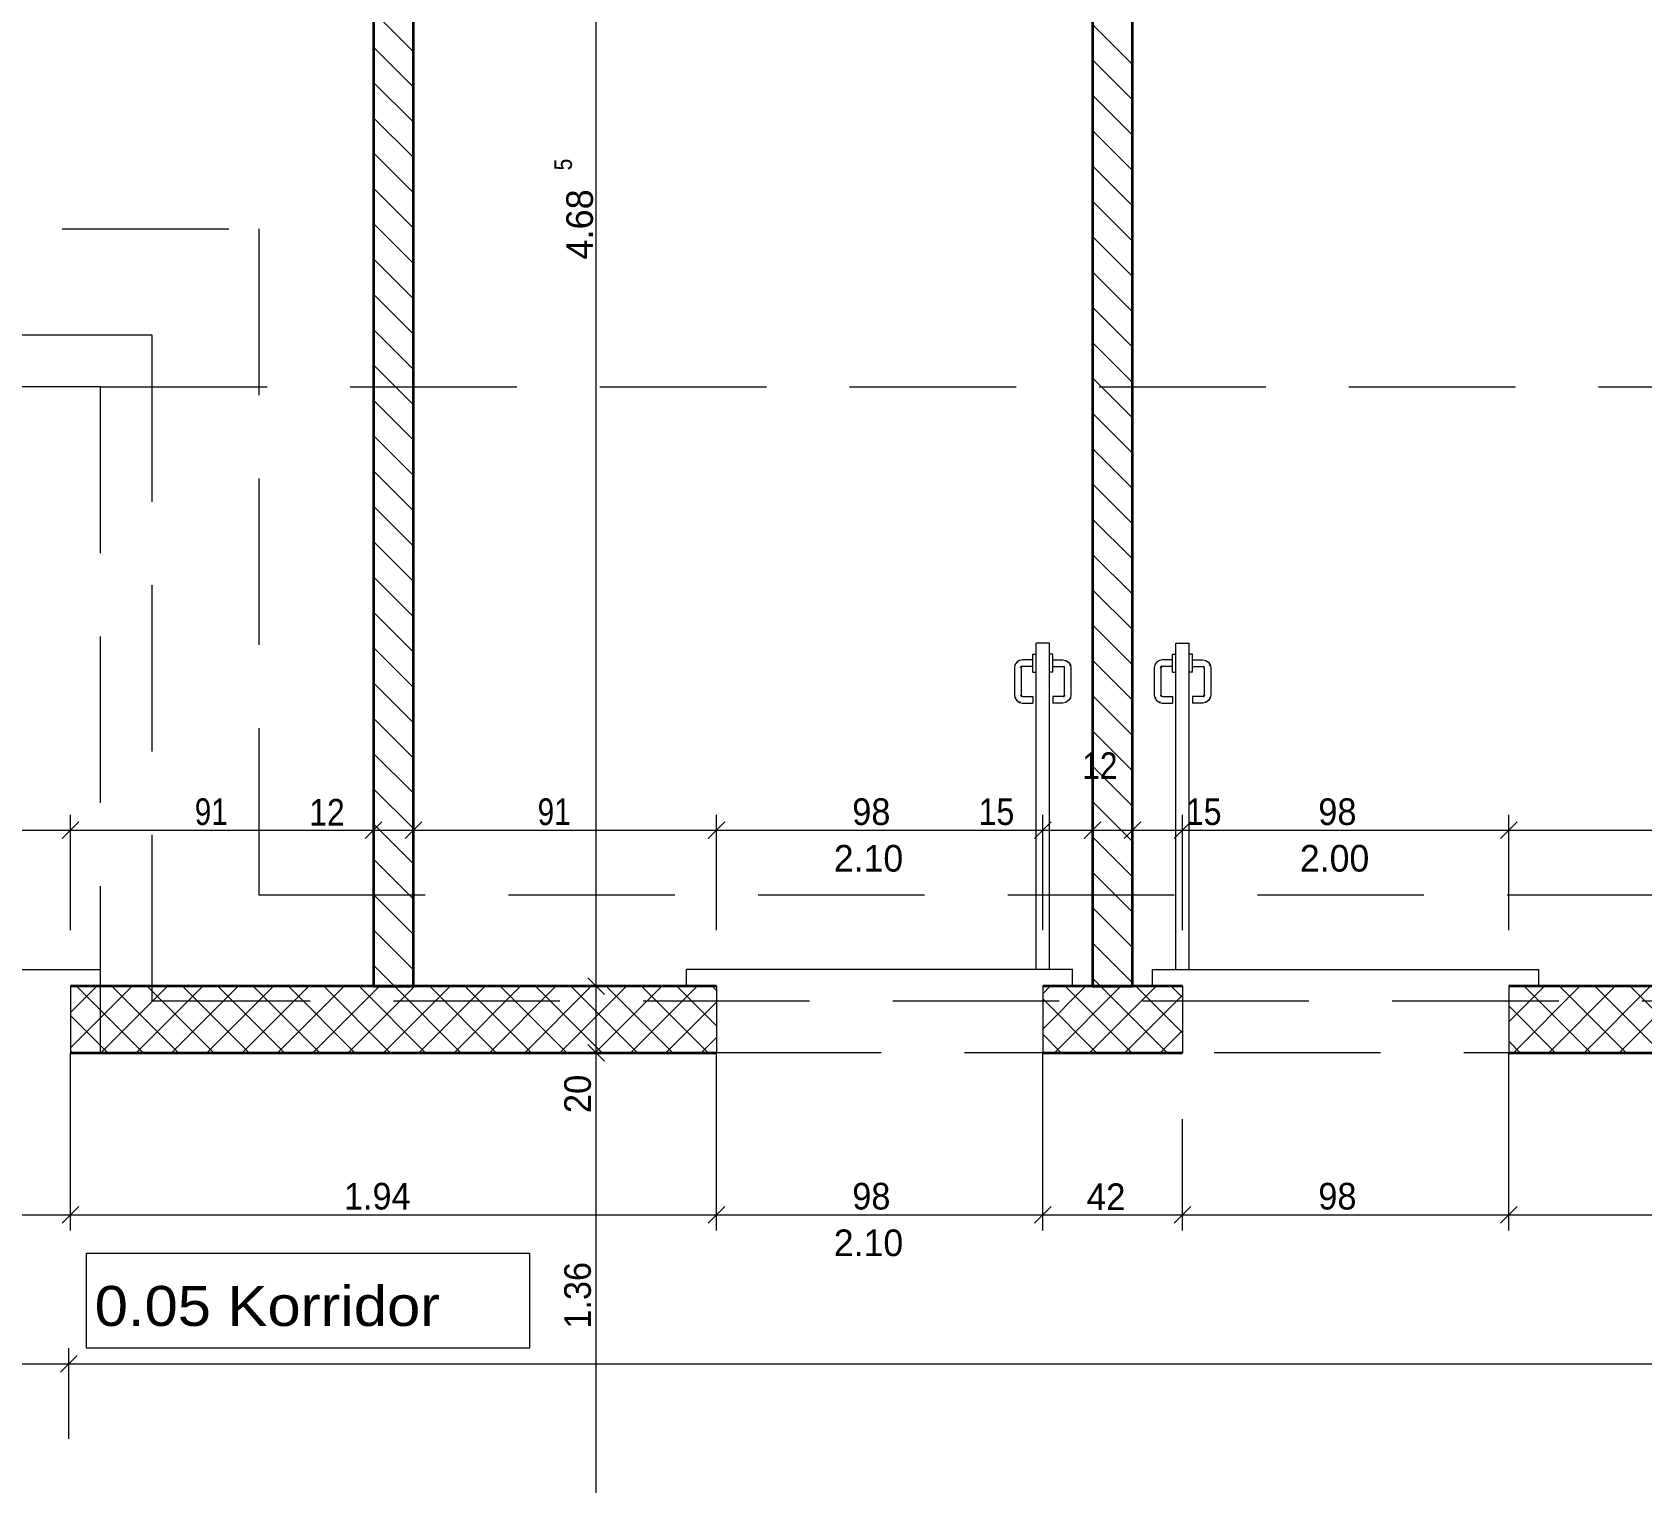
# Model space of a CAD drawing. Header units: millimetres. Extents: x -3497 to 2618, y -1809 to 2456.
# Drawn here: x -1271.2 to -787.7, y 1509.8 to 1945.5 of the extents above; entities that cross this region are included whole.
import ezdxf
from ezdxf.enums import TextEntityAlignment as Align

# ---------------------------------------------------------------- set-up
doc = ezdxf.new("R2010")
doc.units = ezdxf.units.MM
doc.header["$LTSCALE"] = 100
doc.linetypes.add('HIDDENX2', pattern=[0.75, 0.5, -0.25])
for name, color, linetype, true_color in [('10-0.05 Solid', 1, 'Continuous', 0xff0000), ('10-0.13 Solid', 7, 'Continuous', 0x000000), ('20-(100) Aussenwände', 7, 'Continuous', 0xc0c0c0), ('20-Beton', 9, 'Continuous', 0x808080), ('30-Text', 7, 'Continuous', 0xff8000), ('50-Türen&Fenster', 9, 'Continuous', 0x808080), ('Layer31', 9, 'Continuous', 0x808080)]:
    doc.layers.add(name, color=color, linetype=linetype, true_color=true_color)
doc.styles.add('Arial', font='arial.ttf')

# ---------------------------------------------------------------- blocks, each defined once
blk = doc.blocks.new('*X444')
at = {"layer": '10-0.05 Solid', "color": 18, "linetype": 'Continuous', "lineweight": 13, "true_color": 0x000000}
for p, q in [((-1168.63, 1951.61), (-1156.63, 1939.61)), ((-1168.63, 1941), (-1156.63, 1929)), ((-1168.63, 1930.39), (-1156.63, 1918.39)), ((-1168.63, 1919.79), (-1156.63, 1907.79)), ((-1168.63, 1909.18), (-1156.63, 1897.18)), ((-1168.63, 1898.57), (-1156.63, 1886.57)), ((-1168.63, 1887.97), (-1156.63, 1875.97)), ((-1168.63, 1877.36), (-1156.63, 1865.36)), ((-1168.63, 1866.75), (-1156.63, 1854.75)), ((-1168.63, 1856.15), (-1156.63, 1844.15)), ((-1168.63, 1845.54), (-1156.63, 1833.54)), ((-1168.63, 1834.93), (-1156.63, 1822.93)), ((-1168.63, 1824.33), (-1156.63, 1812.33)), ((-1168.63, 1813.72), (-1156.63, 1801.72)), ((-1168.63, 1803.11), (-1156.63, 1791.11)), ((-1168.63, 1792.51), (-1156.63, 1780.51)), ((-1168.63, 1781.9), (-1156.63, 1769.9)), ((-1168.63, 1771.29), (-1156.63, 1759.29)), ((-1168.63, 1760.69), (-1156.63, 1748.69)), ((-1168.63, 1750.08), (-1156.63, 1738.08)), ((-1168.63, 1739.48), (-1156.63, 1727.48)), ((-1168.63, 1728.87), (-1156.63, 1716.87)), ((-1168.63, 1718.26), (-1156.63, 1706.26)), ((-1168.63, 1707.66), (-1156.63, 1695.66)), ((-1168.63, 1697.05), (-1156.63, 1685.05)), ((-1168.63, 1686.44), (-1156.63, 1674.44)), ((-1168.63, 1675.84), (-1156.63, 1663.84)), ((-1168.63, 1665.23), (-1162.38, 1658.98))]:
    blk.add_line(p, q, dxfattribs=at)
blk = doc.blocks.new('*X445')
at = {"layer": '10-0.05 Solid', "color": 18, "linetype": 'Continuous', "lineweight": 13, "true_color": 0x000000}
for p, q in [((-952.63, 1947.74), (-940.63, 1935.74)), ((-952.63, 1937.13), (-940.63, 1925.13)), ((-952.63, 1926.53), (-940.63, 1914.53)), ((-952.63, 1915.92), (-940.63, 1903.92)), ((-952.63, 1905.31), (-940.63, 1893.31)), ((-952.63, 1894.71), (-940.63, 1882.71)), ((-952.63, 1884.1), (-940.63, 1872.1)), ((-952.63, 1873.49), (-940.63, 1861.49)), ((-952.63, 1862.89), (-940.63, 1850.89)), ((-952.63, 1852.28), (-940.63, 1840.28)), ((-952.63, 1841.67), (-940.63, 1829.67)), ((-952.63, 1831.07), (-940.63, 1819.07)), ((-952.63, 1820.46), (-940.63, 1808.46)), ((-952.63, 1809.85), (-940.63, 1797.85)), ((-952.63, 1799.25), (-940.63, 1787.25)), ((-952.63, 1788.64), (-940.63, 1776.64)), ((-952.63, 1778.03), (-940.63, 1766.03)), ((-952.63, 1767.43), (-940.63, 1755.43)), ((-952.63, 1756.82), (-940.63, 1744.82)), ((-952.63, 1746.21), (-940.63, 1734.21)), ((-952.63, 1735.61), (-940.63, 1723.61)), ((-952.63, 1725), (-940.63, 1713)), ((-952.63, 1714.39), (-940.63, 1702.39)), ((-952.63, 1703.79), (-940.63, 1691.79)), ((-952.63, 1693.18), (-940.63, 1681.18)), ((-952.63, 1682.57), (-940.63, 1670.57)), ((-952.63, 1671.97), (-940.63, 1659.97)), ((-952.63, 1661.36), (-950.24, 1658.98))]:
    blk.add_line(p, q, dxfattribs=at)
blk = doc.blocks.new('*X536')
at = {"layer": '10-0.05 Solid', "color": 18, "linetype": 'Continuous', "lineweight": 13, "true_color": 0x000000}
for p, q in [((-1259.63, 1640.47), (-1241.12, 1658.98)), ((-1259.63, 1651.07), (-1251.73, 1658.98)), ((-1237.84, 1638.98), (-1257.84, 1658.98)), ((-1250.51, 1638.98), (-1230.51, 1658.98)), ((-1227.23, 1638.98), (-1247.23, 1658.98)), ((-1239.91, 1638.98), (-1219.91, 1658.98)), ((-1216.62, 1638.98), (-1236.62, 1658.98)), ((-1229.3, 1638.98), (-1209.3, 1658.98)), ((-1206.02, 1638.98), (-1226.02, 1658.98)), ((-1218.69, 1638.98), (-1198.69, 1658.98)), ((-1195.41, 1638.98), (-1215.41, 1658.98)), ((-1208.09, 1638.98), (-1188.09, 1658.98)), ((-1184.8, 1638.98), (-1204.8, 1658.98)), ((-1197.48, 1638.98), (-1177.48, 1658.98)), ((-1174.2, 1638.98), (-1194.2, 1658.98)), ((-1186.87, 1638.98), (-1166.87, 1658.98)), ((-1163.59, 1638.98), (-1183.59, 1658.98)), ((-1176.27, 1638.98), (-1156.27, 1658.98)), ((-1152.98, 1638.98), (-1172.98, 1658.98)), ((-1165.66, 1638.98), (-1145.66, 1658.98)), ((-1142.38, 1638.98), (-1162.38, 1658.98)), ((-1155.05, 1638.98), (-1135.05, 1658.98)), ((-1131.77, 1638.98), (-1151.77, 1658.98)), ((-1144.45, 1638.98), (-1124.45, 1658.98)), ((-1121.16, 1638.98), (-1141.16, 1658.98)), ((-1133.84, 1638.98), (-1113.84, 1658.98)), ((-1110.56, 1638.98), (-1130.56, 1658.98)), ((-1123.23, 1638.98), (-1103.23, 1658.98)), ((-1099.95, 1638.98), (-1119.95, 1658.98)), ((-1112.63, 1638.98), (-1092.63, 1658.98)), ((-1089.34, 1638.98), (-1109.34, 1658.98)), ((-1102.02, 1638.98), (-1082.02, 1658.98)), ((-1078.74, 1638.98), (-1098.74, 1658.98)), ((-1091.41, 1638.98), (-1071.41, 1658.98)), ((-1068.13, 1638.98), (-1088.13, 1658.98)), ((-1065.63, 1647.08), (-1077.52, 1658.98)), ((-1065.63, 1657.69), (-1066.92, 1658.98)), ((-1080.81, 1638.98), (-1065.63, 1654.16)), ((-1248.44, 1638.98), (-1259.63, 1650.16)), ((-1259.05, 1638.98), (-1259.63, 1639.56)), ((-1070.2, 1638.98), (-1065.63, 1643.55))]:
    blk.add_line(p, q, dxfattribs=at)
blk = doc.blocks.new('*X537')
at = {"layer": '10-0.05 Solid', "color": 18, "linetype": 'Continuous', "lineweight": 13, "true_color": 0x000000}
for p, q in [((-967.63, 1646.09), (-954.74, 1658.98)), ((-967.63, 1656.7), (-965.35, 1658.98)), ((-964.13, 1638.98), (-944.13, 1658.98)), ((-940.85, 1638.98), (-960.85, 1658.98)), ((-953.53, 1638.98), (-933.53, 1658.98)), ((-930.24, 1638.98), (-950.24, 1658.98)), ((-925.63, 1644.97), (-939.64, 1658.98)), ((-925.63, 1655.57), (-929.03, 1658.98)), ((-951.46, 1638.98), (-967.63, 1655.15)), ((-942.92, 1638.98), (-925.63, 1656.27)), ((-962.06, 1638.98), (-967.63, 1644.54)), ((-932.31, 1638.98), (-925.63, 1645.66))]:
    blk.add_line(p, q, dxfattribs=at)
blk = doc.blocks.new('*X538')
at = {"layer": '10-0.05 Solid', "color": 18, "linetype": 'Continuous', "lineweight": 13, "true_color": 0x000000}
for p, q in [((-827.63, 1648.2), (-816.85, 1658.98)), ((-827.63, 1658.81), (-827.46, 1658.98)), ((-826.25, 1638.98), (-806.25, 1658.98)), ((-802.96, 1638.98), (-822.96, 1658.98)), ((-815.64, 1638.98), (-795.64, 1658.98)), ((-792.36, 1638.98), (-812.36, 1658.98)), ((-805.03, 1638.98), (-785.03, 1658.98)), ((-781.75, 1638.98), (-801.75, 1658.98)), ((-794.43, 1638.98), (-774.43, 1658.98)), ((-771.14, 1638.98), (-791.14, 1658.98)), ((-783.82, 1638.98), (-763.82, 1658.98)), ((-760.54, 1638.98), (-780.54, 1658.98)), ((-773.21, 1638.98), (-753.21, 1658.98)), ((-749.93, 1638.98), (-769.93, 1658.98)), ((-762.61, 1638.98), (-742.61, 1658.98)), ((-739.32, 1638.98), (-759.32, 1658.98)), ((-752, 1638.98), (-732, 1658.98)), ((-728.72, 1638.98), (-748.72, 1658.98)), ((-741.39, 1638.98), (-721.39, 1658.98)), ((-718.11, 1638.98), (-738.11, 1658.98)), ((-730.79, 1638.98), (-710.79, 1658.98)), ((-707.51, 1638.98), (-727.51, 1658.98)), ((-703.63, 1645.71), (-716.9, 1658.98)), ((-703.63, 1656.31), (-706.29, 1658.98)), ((-720.18, 1638.98), (-703.63, 1655.53)), ((-813.57, 1638.98), (-827.63, 1653.03)), ((-709.58, 1638.98), (-703.63, 1644.92)), ((-824.18, 1638.98), (-827.63, 1642.43))]:
    blk.add_line(p, q, dxfattribs=at)
blk = doc.blocks.new('AnonymMegaMac_nNn0725')
at = {"layer": '20-Beton', "color": 8, "linetype": 'Continuous', "lineweight": 13, "true_color": 0x808080}
for p, q in [((-1355.13, 1708.27), (-1360.13, 1703.27)), ((-1357.63, 1675.77), (-1357.63, 1710.46)), ((-1257.13, 1708.27), (-1262.13, 1703.27)), ((-1259.63, 1675.77), (-1259.63, 1710.46)), ((-1357.63, 1705.77), (-1259.63, 1705.77))]:
    blk.add_line(p, q, dxfattribs=at)
at = {"layer": '20-Beton', "color": 8, "linetype": 'Continuous', "lineweight": 18, "true_color": 0x808080, "style": 'Arial'}
for s, width, p, p2 in [('15', 0.865979, (-1356.65, 1707.36), (-1345.9, 1707.36)), ('98', 0.923325, (-1316.83, 1707.36), (-1305.37, 1707.36)), ('2.10', 0.960236, (-1322.38, 1693.36), (-1301.52, 1693.36))]:
    blk.add_text(s, height=8, dxfattribs=dict(at, width=width)).set_placement(p, p2, align=Align.FIT)
blk = doc.blocks.new('AnonymMegaMac_nNn0726')
at = {"layer": '20-Beton', "color": 8, "linetype": 'Continuous', "lineweight": 13, "true_color": 0x808080}
for p, q in [((-1257.13, 1708.27), (-1262.13, 1703.27)), ((-1259.63, 1675.77), (-1259.63, 1710.46)), ((-1166.13, 1708.27), (-1171.13, 1703.27)), ((-1168.63, 1675.77), (-1168.63, 1710.46)), ((-1259.63, 1705.77), (-1168.63, 1705.77))]:
    blk.add_line(p, q, dxfattribs=at)
at = {"layer": '20-Beton', "color": 8, "linetype": 'Continuous', "lineweight": 18, "true_color": 0x808080, "style": 'Arial'}
for s, width, p, p2 in [('91', 0.79768, (-1222.33, 1707.36), (-1212.43, 1707.36)), ('12', 0.854381, (-1187.9, 1707.19), (-1177.29, 1707.19))]:
    blk.add_text(s, height=8, dxfattribs=dict(at, width=width)).set_placement(p, p2, align=Align.FIT)
blk = doc.blocks.new('AnonymMegaMac_nNn0727')
at = {"layer": '20-Beton', "color": 8, "linetype": 'Continuous', "lineweight": 13, "true_color": 0x808080}
for p, q in [((-1166.13, 1708.27), (-1171.13, 1703.27)), ((-1168.63, 1675.77), (-1168.63, 1710.46)), ((-1154.13, 1708.27), (-1159.13, 1703.27)), ((-1156.63, 1675.77), (-1156.63, 1710.46)), ((-1168.63, 1705.77), (-1156.63, 1705.77))]:
    blk.add_line(p, q, dxfattribs=at)
blk = doc.blocks.new('AnonymMegaMac_nNn0728')
at = {"layer": '20-Beton', "color": 8, "linetype": 'Continuous', "lineweight": 13, "true_color": 0x808080}
for p, q in [((-1154.13, 1708.27), (-1159.13, 1703.27)), ((-1156.63, 1675.77), (-1156.63, 1710.46)), ((-1063.13, 1708.27), (-1068.13, 1703.27)), ((-1065.63, 1675.77), (-1065.63, 1710.46)), ((-1156.63, 1705.77), (-1065.63, 1705.77))]:
    blk.add_line(p, q, dxfattribs=at)
at = {"layer": '20-Beton', "color": 8, "linetype": 'Continuous', "lineweight": 18, "true_color": 0x808080, "style": 'Arial', "width": 0.79768}
blk.add_text('91', height=8, dxfattribs=at).set_placement((-1119.33, 1707.36), (-1109.43, 1707.36), align=Align.FIT)
blk = doc.blocks.new('AnonymMegaMac_nNn0729')
at = {"layer": '20-Beton', "color": 8, "linetype": 'Continuous', "lineweight": 13, "true_color": 0x808080}
for p, q in [((-1063.13, 1708.27), (-1068.13, 1703.27)), ((-1065.63, 1675.77), (-1065.63, 1710.46)), ((-965.13, 1708.27), (-970.13, 1703.27)), ((-967.63, 1675.77), (-967.63, 1710.46)), ((-1065.63, 1705.77), (-967.63, 1705.77))]:
    blk.add_line(p, q, dxfattribs=at)
at = {"layer": '20-Beton', "color": 8, "linetype": 'Continuous', "lineweight": 18, "true_color": 0x808080, "style": 'Arial'}
for s, width, p, p2 in [('98', 0.923325, (-1024.83, 1707.36), (-1013.37, 1707.36)), ('15', 0.865979, (-986.9, 1707.36), (-976.15, 1707.36)), ('2.10', 0.960236, (-1030.38, 1693.36), (-1009.52, 1693.36))]:
    blk.add_text(s, height=8, dxfattribs=dict(at, width=width)).set_placement(p, p2, align=Align.FIT)
blk = doc.blocks.new('AnonymMegaMac_nNn0730')
at = {"layer": '20-Beton', "color": 8, "linetype": 'Continuous', "lineweight": 13, "true_color": 0x808080}
for p, q in [((-965.13, 1708.27), (-970.13, 1703.27)), ((-967.63, 1675.77), (-967.63, 1710.46)), ((-950.13, 1708.27), (-955.13, 1703.27)), ((-952.63, 1675.77), (-952.63, 1710.46)), ((-967.63, 1705.77), (-952.63, 1705.77))]:
    blk.add_line(p, q, dxfattribs=at)
at = {"layer": '20-Beton', "color": 8, "linetype": 'Continuous', "lineweight": 18, "true_color": 0x808080, "style": 'Arial', "width": 0.854381}
blk.add_text('12', height=8, dxfattribs=at).set_placement((-955.77, 1721.19), (-945.17, 1721.19), align=Align.FIT)
blk = doc.blocks.new('AnonymMegaMac_nNn0731')
at = {"layer": '20-Beton', "color": 8, "linetype": 'Continuous', "lineweight": 13, "true_color": 0x808080}
for p, q in [((-950.13, 1708.27), (-955.13, 1703.27)), ((-952.63, 1675.77), (-952.63, 1710.46)), ((-938.13, 1708.27), (-943.13, 1703.27)), ((-940.63, 1675.77), (-940.63, 1710.46)), ((-952.63, 1705.77), (-940.63, 1705.77))]:
    blk.add_line(p, q, dxfattribs=at)
blk = doc.blocks.new('AnonymMegaMac_nNn0732')
at = {"layer": '20-Beton', "color": 8, "linetype": 'Continuous', "lineweight": 13, "true_color": 0x808080}
for p, q in [((-938.13, 1708.27), (-943.13, 1703.27)), ((-940.63, 1675.77), (-940.63, 1710.46)), ((-923.13, 1708.27), (-928.13, 1703.27)), ((-925.63, 1675.77), (-925.63, 1710.46)), ((-940.63, 1705.77), (-925.63, 1705.77))]:
    blk.add_line(p, q, dxfattribs=at)
blk = doc.blocks.new('AnonymMegaMac_nNn0733')
at = {"layer": '20-Beton', "color": 8, "linetype": 'Continuous', "lineweight": 13, "true_color": 0x808080}
for p, q in [((-923.13, 1708.27), (-928.13, 1703.27)), ((-925.63, 1675.77), (-925.63, 1710.46)), ((-825.13, 1708.27), (-830.13, 1703.27)), ((-827.63, 1675.77), (-827.63, 1710.46)), ((-925.63, 1705.77), (-827.63, 1705.77))]:
    blk.add_line(p, q, dxfattribs=at)
at = {"layer": '20-Beton', "color": 8, "linetype": 'Continuous', "lineweight": 18, "true_color": 0x808080, "style": 'Arial'}
for s, width, p, p2 in [('15', 0.865979, (-924.65, 1707.36), (-913.9, 1707.36)), ('98', 0.923325, (-884.83, 1707.36), (-873.37, 1707.36)), ('2.00', 0.960236, (-890.38, 1693.36), (-869.52, 1693.36))]:
    blk.add_text(s, height=8, dxfattribs=dict(at, width=width)).set_placement(p, p2, align=Align.FIT)
blk = doc.blocks.new('AnonymMegaMac_nNn0734')
at = {"layer": '20-Beton', "color": 8, "linetype": 'Continuous', "lineweight": 13, "true_color": 0x808080}
for p, q in [((-825.13, 1708.27), (-830.13, 1703.27)), ((-827.63, 1675.77), (-827.63, 1710.46)), ((-701.13, 1708.27), (-706.13, 1703.27)), ((-703.63, 1675.77), (-703.63, 1710.46)), ((-827.63, 1705.77), (-703.63, 1705.77))]:
    blk.add_line(p, q, dxfattribs=at)
at = {"layer": '20-Beton', "color": 8, "linetype": 'Continuous', "lineweight": 18, "true_color": 0x808080, "style": 'Arial'}
for s, width, p, p2 in [('1.24', 0.919367, (-780.49, 1707.19), (-760.52, 1707.19)), ('12', 0.854381, (-722.9, 1707.19), (-712.29, 1707.19))]:
    blk.add_text(s, height=8, dxfattribs=dict(at, width=width)).set_placement(p, p2, align=Align.FIT)
blk = doc.blocks.new('AnonymMegaMac_nNn0965')
at = {"layer": '20-Beton', "color": 8, "linetype": 'Continuous', "lineweight": 13, "true_color": 0x808080}
for p, q in [((-1104.26, 1641.48), (-1099.26, 1636.48)), ((-1097.07, 1638.98), (-1106.45, 1638.98)), ((-1101.76, 1502.98), (-1101.76, 1638.98)), ((-1104.26, 1505.48), (-1099.26, 1500.48)), ((-1097.07, 1502.98), (-1230.15, 1502.98))]:
    blk.add_line(p, q, dxfattribs=at)
at = {"layer": '20-Beton', "color": 8, "linetype": 'Continuous', "lineweight": 18, "true_color": 0x808080, "style": 'Arial'}
for s, width, p, p2 in [('20', 0.930412, (-1103.35, 1620.81), (-1103.35, 1632.36)), ('1.36', 0.920839, (-1103.35, 1556.11), (-1103.35, 1576.12))]:
    blk.add_text(s, height=8, rotation=90, dxfattribs=dict(at, width=width)).set_placement(p, p2, align=Align.FIT)
blk = doc.blocks.new('AnonymMegaMac_nNn0966')
at = {"layer": '20-Beton', "color": 8, "linetype": 'Continuous', "lineweight": 13, "true_color": 0x808080}
for p, q in [((-1097.07, 1658.98), (-1106.45, 1658.98)), ((-1104.26, 1661.48), (-1099.26, 1656.48)), ((-1101.76, 1638.98), (-1101.76, 1658.98)), ((-1104.26, 1641.48), (-1099.26, 1636.48)), ((-1097.07, 1638.98), (-1106.45, 1638.98))]:
    blk.add_line(p, q, dxfattribs=at)
blk = doc.blocks.new('AnonymMegaMac_nNn0967')
at = {"layer": '20-Beton', "color": 8, "linetype": 'Continuous', "lineweight": 13, "true_color": 0x808080}
for p, q in [((-1101.76, 1658.98), (-1101.76, 2127.48)), ((-1097.07, 1658.98), (-1106.45, 1658.98)), ((-1104.26, 1661.48), (-1099.26, 1656.48))]:
    blk.add_line(p, q, dxfattribs=at)
at = {"layer": '20-Beton', "color": 8, "linetype": 'Continuous', "lineweight": 18, "true_color": 0x808080, "style": 'Arial'}
for s, height, width, p, p2 in [('5', 5.28, 0.853093, (-1109.03, 1903.96), (-1109.03, 1907.46)), ('4.68', 8, 0.970913, (-1102.73, 1877.18), (-1102.73, 1898.28))]:
    blk.add_text(s, height=height, rotation=90, dxfattribs=dict(at, width=width)).set_placement(p, p2, align=Align.FIT)
blk = doc.blocks.new('AnonymMegaMac_nNn01092')
at = {"layer": '20-Beton', "color": 8, "linetype": 'Continuous', "lineweight": 13, "true_color": 0x808080}
for p, q in [((-1357.63, 1585.6), (-1357.63, 1638.98)), ((-1259.63, 1585.6), (-1259.63, 1638.98)), ((-1355.13, 1592.79), (-1360.13, 1587.79)), ((-1257.13, 1592.79), (-1262.13, 1587.79)), ((-1357.63, 1590.29), (-1259.63, 1590.29))]:
    blk.add_line(p, q, dxfattribs=at)
at = {"layer": '20-Beton', "color": 8, "linetype": 'Continuous', "lineweight": 18, "true_color": 0x808080, "style": 'Arial'}
for s, width, p, p2 in [('98', 0.923325, (-1316.83, 1591.88), (-1305.37, 1591.88)), ('2.10', 0.960236, (-1322.38, 1577.88), (-1301.52, 1577.88))]:
    blk.add_text(s, height=8, dxfattribs=dict(at, width=width)).set_placement(p, p2, align=Align.FIT)
blk = doc.blocks.new('AnonymMegaMac_nNn01093')
at = {"layer": '20-Beton', "color": 8, "linetype": 'Continuous', "lineweight": 13, "true_color": 0x808080}
for p, q in [((-1259.63, 1585.6), (-1259.63, 1638.98)), ((-1065.63, 1585.6), (-1065.63, 1638.98)), ((-1257.13, 1592.79), (-1262.13, 1587.79)), ((-1063.13, 1592.79), (-1068.13, 1587.79)), ((-1259.63, 1590.29), (-1065.63, 1590.29))]:
    blk.add_line(p, q, dxfattribs=at)
at = {"layer": '20-Beton', "color": 8, "linetype": 'Continuous', "lineweight": 18, "true_color": 0x808080, "style": 'Arial', "width": 0.919367}
blk.add_text('1.94', height=8, dxfattribs=at).set_placement((-1177.49, 1591.88), (-1157.52, 1591.88), align=Align.FIT)
blk = doc.blocks.new('AnonymMegaMac_nNn01094')
at = {"layer": '20-Beton', "color": 8, "linetype": 'Continuous', "lineweight": 13, "true_color": 0x808080}
for p, q in [((-1065.63, 1585.6), (-1065.63, 1638.98)), ((-967.63, 1585.6), (-967.63, 1638.98)), ((-1063.13, 1592.79), (-1068.13, 1587.79)), ((-965.13, 1592.79), (-970.13, 1587.79)), ((-1065.63, 1590.29), (-967.63, 1590.29))]:
    blk.add_line(p, q, dxfattribs=at)
at = {"layer": '20-Beton', "color": 8, "linetype": 'Continuous', "lineweight": 18, "true_color": 0x808080, "style": 'Arial'}
for s, width, p, p2 in [('98', 0.923325, (-1024.83, 1591.88), (-1013.37, 1591.88)), ('2.10', 0.960236, (-1030.38, 1577.88), (-1009.52, 1577.88))]:
    blk.add_text(s, height=8, dxfattribs=dict(at, width=width)).set_placement(p, p2, align=Align.FIT)
blk = doc.blocks.new('AnonymMegaMac_nNn01095')
at = {"layer": '20-Beton', "color": 8, "linetype": 'Continuous', "lineweight": 13, "true_color": 0x808080}
for p, q in [((-967.63, 1585.6), (-967.63, 1638.98)), ((-925.63, 1585.6), (-925.63, 1618.98)), ((-965.13, 1592.79), (-970.13, 1587.79)), ((-923.13, 1592.79), (-928.13, 1587.79)), ((-967.63, 1590.29), (-925.63, 1590.29))]:
    blk.add_line(p, q, dxfattribs=at)
at = {"layer": '20-Beton', "color": 8, "linetype": 'Continuous', "lineweight": 18, "true_color": 0x808080, "style": 'Arial', "width": 0.940722}
blk.add_text('42', height=8, dxfattribs=at).set_placement((-954.43, 1591.71), (-942.75, 1591.71), align=Align.FIT)
blk = doc.blocks.new('AnonymMegaMac_nNn01096')
at = {"layer": '20-Beton', "color": 8, "linetype": 'Continuous', "lineweight": 13, "true_color": 0x808080}
for p, q in [((-827.63, 1585.6), (-827.63, 1638.98)), ((-925.63, 1585.6), (-925.63, 1618.98)), ((-923.13, 1592.79), (-928.13, 1587.79)), ((-825.13, 1592.79), (-830.13, 1587.79)), ((-925.63, 1590.29), (-827.63, 1590.29))]:
    blk.add_line(p, q, dxfattribs=at)
at = {"layer": '20-Beton', "color": 8, "linetype": 'Continuous', "lineweight": 18, "true_color": 0x808080, "style": 'Arial', "width": 0.923325}
blk.add_text('98', height=8, dxfattribs=at).set_placement((-884.83, 1591.88), (-873.37, 1591.88), align=Align.FIT)
blk = doc.blocks.new('AnonymMegaMac_nNn01097')
at = {"layer": '20-Beton', "color": 8, "linetype": 'Continuous', "lineweight": 13, "true_color": 0x808080}
for p, q in [((-827.63, 1585.6), (-827.63, 1638.98)), ((-490.13, 1585.6), (-490.13, 1618.98)), ((-825.13, 1592.79), (-830.13, 1587.79)), ((-487.63, 1592.79), (-492.63, 1587.79)), ((-827.63, 1590.29), (-490.13, 1590.29))]:
    blk.add_line(p, q, dxfattribs=at)
at = {"layer": '20-Beton', "color": 8, "linetype": 'Continuous', "lineweight": 18, "true_color": 0x808080, "style": 'Arial'}
for s, height, width, p, p2 in [('5', 5.28, 0.853093, (-648.55, 1597.55), (-645.06, 1597.55)), ('3.37', 8, 0.954713, (-675.33, 1591.25), (-654.59, 1591.25))]:
    blk.add_text(s, height=height, dxfattribs=dict(at, width=width)).set_placement(p, p2, align=Align.FIT)
blk = doc.blocks.new('AnonymMegaMac_nNn01115')
at = {"layer": '20-Beton', "color": 8, "linetype": 'Continuous', "lineweight": 13, "true_color": 0x808080}
for p, q in [((-1864.64, 1548.04), (-1869.64, 1543.04)), ((-1867.14, 1540.86), (-1867.14, 1550.23)), ((-1257.65, 1548.04), (-1262.65, 1543.04)), ((-1260.15, 1522.98), (-1260.15, 1550.23)), ((-1867.14, 1545.54), (-1260.15, 1545.54))]:
    blk.add_line(p, q, dxfattribs=at)
at = {"layer": '20-Beton', "color": 8, "linetype": 'Continuous', "lineweight": 18, "true_color": 0x808080, "style": 'Arial', "width": 0.95729}
blk.add_text('6.07', height=8, dxfattribs=at).set_placement((-1577.51, 1547.13), (-1556.71, 1547.13), align=Align.FIT)
blk = doc.blocks.new('AnonymMegaMac_nNn01116')
at = {"layer": '20-Beton', "color": 8, "linetype": 'Continuous', "lineweight": 13, "true_color": 0x808080}
for p, q in [((-1257.65, 1548.04), (-1262.65, 1543.04)), ((-1260.15, 1522.98), (-1260.15, 1550.23)), ((-1260.15, 1545.54), (-112.67, 1545.54))]:
    blk.add_line(p, q, dxfattribs=at)

msp = doc.modelspace()

# ---------------------------------------------------------------- linework, layer by layer
at = {"layer": '10-0.13 Solid', "color": 18, "linetype": 'HIDDENX2', "lineweight": 13, "true_color": 0x000000}
for p, q in [((-1787.13, 1886.43), (-1203.13, 1886.43)), ((-1203.13, 1886.43), (-1203.13, 1686.42)), ((-1235.13, 1854.44), (-1755.13, 1854.44)), ((-1235.13, 1654.42), (-1235.13, 1854.44)), ((-1203.13, 1686.42), (-169.63, 1686.29)), ((-137.64, 1654.42), (-1235.13, 1654.42))]:
    msp.add_line(p, q, dxfattribs=at)
at = {"layer": '20-(100) Aussenwände', "color": 8, "linetype": 'Continuous', "lineweight": 13, "true_color": 0x808080}
for p, q in [((-969.63, 1663.98), (-969.63, 1761.98)), ((-965.63, 1761.98), (-969.63, 1761.98)), ((-965.63, 1663.98), (-965.63, 1761.98)), ((-927.63, 1663.98), (-927.63, 1761.98)), ((-927.63, 1761.98), (-923.63, 1761.98)), ((-923.63, 1663.98), (-923.63, 1761.98)), ((-975.96, 1755.44), (-976.13, 1754.58)), ((-975.41, 1756.26), (-975.96, 1755.44)), ((-975.68, 1755.33), (-975.96, 1755.44)), ((-974.59, 1756.8), (-975.41, 1756.26)), ((-975.2, 1756.05), (-975.41, 1756.26)), ((-973.73, 1756.98), (-974.59, 1756.8)), ((-974.48, 1756.53), (-974.59, 1756.8)), ((-973.81, 1754.92), (-973.93, 1755.2)), ((-970.63, 1756.98), (-973.73, 1756.98)), ((-970.63, 1758.32), (-970.63, 1758.68)), ((-970.63, 1758.68), (-970.62, 1758.68)), ((-970.63, 1757.33), (-970.63, 1758.32)), ((-970.63, 1755.98), (-970.63, 1757.33)), ((-970.63, 1754.63), (-970.63, 1755.98)), ((-970.62, 1758.68), (-969.64, 1758.68)), ((-969.64, 1758.68), (-969.63, 1758.68)), ((-965.62, 1758.68), (-965.63, 1758.68)), ((-964.64, 1758.68), (-965.62, 1758.68)), ((-964.63, 1758.68), (-964.64, 1758.68)), ((-964.63, 1758.32), (-964.63, 1758.68)), ((-964.63, 1757.33), (-964.63, 1758.32)), ((-964.63, 1755.98), (-964.63, 1757.33)), ((-964.63, 1756.98), (-961.53, 1756.98)), ((-964.63, 1754.63), (-964.63, 1755.98)), ((-961.53, 1756.98), (-960.66, 1756.8)), ((-961.44, 1754.92), (-961.33, 1755.2)), ((-960.78, 1756.53), (-960.66, 1756.8)), ((-960.66, 1756.8), (-959.85, 1756.26)), ((-960.06, 1756.05), (-959.85, 1756.26)), ((-959.85, 1756.26), (-959.3, 1755.44)), ((-959.58, 1755.33), (-959.3, 1755.44)), ((-959.3, 1755.44), (-959.13, 1754.58)), ((-933.96, 1755.44), (-934.13, 1754.58)), ((-933.41, 1756.26), (-933.96, 1755.44)), ((-933.68, 1755.33), (-933.96, 1755.44)), ((-932.59, 1756.8), (-933.41, 1756.26)), ((-933.2, 1756.05), (-933.41, 1756.26)), ((-931.73, 1756.98), (-932.59, 1756.8)), ((-932.48, 1756.53), (-932.59, 1756.8)), ((-931.81, 1754.92), (-931.93, 1755.2)), ((-928.63, 1756.98), (-931.73, 1756.98)), ((-928.63, 1758.32), (-928.63, 1758.68)), ((-928.63, 1758.68), (-928.62, 1758.68)), ((-928.63, 1757.33), (-928.63, 1758.32)), ((-928.63, 1755.98), (-928.63, 1757.33)), ((-928.63, 1754.63), (-928.63, 1755.98)), ((-928.62, 1758.68), (-927.64, 1758.68)), ((-927.64, 1758.68), (-927.63, 1758.68)), ((-923.62, 1758.68), (-923.63, 1758.68)), ((-922.64, 1758.68), (-923.62, 1758.68)), ((-922.63, 1758.68), (-922.64, 1758.68)), ((-922.63, 1758.32), (-922.63, 1758.68)), ((-922.63, 1757.33), (-922.63, 1758.32)), ((-922.63, 1755.98), (-922.63, 1757.33)), ((-922.63, 1756.98), (-919.53, 1756.98)), ((-922.63, 1754.63), (-922.63, 1755.98)), ((-919.53, 1756.98), (-918.66, 1756.8)), ((-919.44, 1754.92), (-919.33, 1755.2)), ((-918.78, 1756.53), (-918.66, 1756.8)), ((-918.66, 1756.8), (-917.85, 1756.26)), ((-918.06, 1756.05), (-917.85, 1756.26)), ((-917.85, 1756.26), (-917.3, 1755.44)), ((-917.58, 1755.33), (-917.3, 1755.44)), ((-917.3, 1755.44), (-917.13, 1754.58)), ((-976.13, 1754.58), (-976.13, 1746.38)), ((-974.07, 1754.66), (-974.35, 1754.77)), ((-973.97, 1754.82), (-974.18, 1755.03)), ((-974.07, 1754.66), (-974.13, 1754.38)), ((-974.13, 1754.38), (-974.13, 1746.58)), ((-973.97, 1754.82), (-974.07, 1754.66)), ((-973.81, 1754.92), (-973.97, 1754.82)), ((-973.53, 1754.98), (-973.81, 1754.92)), ((-970.63, 1754.98), (-973.53, 1754.98)), ((-970.63, 1753.64), (-970.63, 1754.63)), ((-970.63, 1753.28), (-970.63, 1753.64)), ((-970.63, 1753.28), (-970.62, 1753.28)), ((-970.62, 1753.28), (-969.64, 1753.28)), ((-969.64, 1753.28), (-969.63, 1753.28)), ((-965.62, 1753.28), (-965.63, 1753.28)), ((-964.64, 1753.28), (-965.62, 1753.28)), ((-964.63, 1753.28), (-964.64, 1753.28)), ((-964.63, 1754.98), (-961.73, 1754.98)), ((-964.63, 1753.64), (-964.63, 1754.63)), ((-964.63, 1753.28), (-964.63, 1753.64)), ((-961.73, 1754.98), (-961.44, 1754.92)), ((-961.44, 1754.92), (-961.29, 1754.82)), ((-961.29, 1754.82), (-961.08, 1755.03)), ((-961.29, 1754.82), (-961.18, 1754.66)), ((-961.18, 1754.66), (-960.91, 1754.77)), ((-961.18, 1754.66), (-961.13, 1754.38)), ((-961.13, 1754.38), (-961.13, 1746.58)), ((-959.13, 1754.58), (-959.13, 1746.38)), ((-934.13, 1754.58), (-934.13, 1746.38)), ((-932.07, 1754.66), (-932.35, 1754.77)), ((-931.97, 1754.82), (-932.18, 1755.03)), ((-932.07, 1754.66), (-932.13, 1754.38)), ((-932.13, 1754.38), (-932.13, 1746.58)), ((-931.97, 1754.82), (-932.07, 1754.66)), ((-931.81, 1754.92), (-931.97, 1754.82)), ((-931.53, 1754.98), (-931.81, 1754.92)), ((-928.63, 1754.98), (-931.53, 1754.98)), ((-928.63, 1753.64), (-928.63, 1754.63)), ((-928.63, 1753.28), (-928.63, 1753.64)), ((-928.63, 1753.28), (-928.62, 1753.28)), ((-928.62, 1753.28), (-927.64, 1753.28)), ((-927.64, 1753.28), (-927.63, 1753.28)), ((-923.62, 1753.28), (-923.63, 1753.28)), ((-922.64, 1753.28), (-923.62, 1753.28)), ((-922.63, 1753.28), (-922.64, 1753.28)), ((-922.63, 1754.98), (-919.73, 1754.98)), ((-922.63, 1753.64), (-922.63, 1754.63)), ((-922.63, 1753.28), (-922.63, 1753.64)), ((-919.73, 1754.98), (-919.44, 1754.92)), ((-919.44, 1754.92), (-919.29, 1754.82)), ((-919.29, 1754.82), (-919.08, 1755.03)), ((-919.29, 1754.82), (-919.18, 1754.66)), ((-919.18, 1754.66), (-918.91, 1754.77)), ((-919.18, 1754.66), (-919.13, 1754.38)), ((-919.13, 1754.38), (-919.13, 1746.58)), ((-917.13, 1754.58), (-917.13, 1746.38)), ((-976.13, 1746.38), (-975.96, 1745.51)), ((-975.68, 1745.63), (-975.96, 1745.51)), ((-975.96, 1745.51), (-975.41, 1744.7)), ((-974.07, 1746.29), (-974.35, 1746.18)), ((-973.97, 1746.14), (-974.18, 1745.93)), ((-974.13, 1746.58), (-974.07, 1746.29)), ((-974.07, 1746.29), (-973.97, 1746.14)), ((-973.97, 1746.14), (-973.81, 1746.03)), ((-973.81, 1746.03), (-973.93, 1745.76)), ((-973.81, 1746.03), (-973.53, 1745.98)), ((-973.53, 1745.98), (-970.63, 1745.98)), ((-970.63, 1745.98), (-970.63, 1745.68)), ((-970.63, 1745.68), (-970.63, 1744.98)), ((-964.63, 1745.98), (-964.63, 1745.68)), ((-961.73, 1745.98), (-964.63, 1745.98)), ((-964.63, 1745.68), (-964.63, 1744.98)), ((-961.44, 1746.03), (-961.73, 1745.98)), ((-961.29, 1746.14), (-961.44, 1746.03)), ((-961.44, 1746.03), (-961.33, 1745.76)), ((-961.18, 1746.29), (-961.29, 1746.14)), ((-961.29, 1746.14), (-961.08, 1745.93)), ((-961.13, 1746.58), (-961.18, 1746.29)), ((-961.18, 1746.29), (-960.91, 1746.18)), ((-959.3, 1745.51), (-959.85, 1744.7)), ((-959.58, 1745.63), (-959.3, 1745.51)), ((-959.13, 1746.38), (-959.3, 1745.51)), ((-934.13, 1746.38), (-933.96, 1745.51)), ((-933.68, 1745.63), (-933.96, 1745.51)), ((-933.96, 1745.51), (-933.41, 1744.7)), ((-932.07, 1746.29), (-932.35, 1746.18)), ((-931.97, 1746.14), (-932.18, 1745.93)), ((-932.13, 1746.58), (-932.07, 1746.29)), ((-932.07, 1746.29), (-931.97, 1746.14)), ((-931.97, 1746.14), (-931.81, 1746.03)), ((-931.81, 1746.03), (-931.93, 1745.76)), ((-931.81, 1746.03), (-931.53, 1745.98)), ((-931.53, 1745.98), (-928.63, 1745.98)), ((-928.63, 1745.98), (-928.63, 1745.68)), ((-928.63, 1745.68), (-928.63, 1744.98)), ((-922.63, 1745.98), (-922.63, 1745.68)), ((-919.73, 1745.98), (-922.63, 1745.98)), ((-922.63, 1745.68), (-922.63, 1744.98)), ((-919.44, 1746.03), (-919.73, 1745.98)), ((-919.29, 1746.14), (-919.44, 1746.03)), ((-919.44, 1746.03), (-919.33, 1745.76)), ((-919.18, 1746.29), (-919.29, 1746.14)), ((-919.29, 1746.14), (-919.08, 1745.93)), ((-919.13, 1746.58), (-919.18, 1746.29)), ((-919.18, 1746.29), (-918.91, 1746.18)), ((-917.3, 1745.51), (-917.85, 1744.7)), ((-917.58, 1745.63), (-917.3, 1745.51)), ((-917.13, 1746.38), (-917.3, 1745.51)), ((-975.2, 1744.91), (-975.41, 1744.7)), ((-975.41, 1744.7), (-974.59, 1744.15)), ((-974.48, 1744.42), (-974.59, 1744.15)), ((-974.59, 1744.15), (-973.73, 1743.98)), ((-973.73, 1743.98), (-970.63, 1743.98)), ((-970.63, 1744.98), (-970.63, 1744.27)), ((-970.63, 1744.27), (-970.63, 1743.98)), ((-964.63, 1744.98), (-964.63, 1744.27)), ((-964.63, 1744.27), (-964.63, 1743.98)), ((-961.53, 1743.98), (-964.63, 1743.98)), ((-960.66, 1744.15), (-961.53, 1743.98)), ((-960.78, 1744.42), (-960.66, 1744.15)), ((-959.85, 1744.7), (-960.66, 1744.15)), ((-960.06, 1744.91), (-959.85, 1744.7)), ((-933.2, 1744.91), (-933.41, 1744.7)), ((-933.41, 1744.7), (-932.59, 1744.15)), ((-932.48, 1744.42), (-932.59, 1744.15)), ((-932.59, 1744.15), (-931.73, 1743.98)), ((-931.73, 1743.98), (-928.63, 1743.98)), ((-928.63, 1744.98), (-928.63, 1744.27)), ((-928.63, 1744.27), (-928.63, 1743.98)), ((-922.63, 1744.98), (-922.63, 1744.27)), ((-922.63, 1744.27), (-922.63, 1743.98)), ((-919.53, 1743.98), (-922.63, 1743.98)), ((-918.66, 1744.15), (-919.53, 1743.98)), ((-918.78, 1744.42), (-918.66, 1744.15)), ((-917.85, 1744.7), (-918.66, 1744.15)), ((-918.06, 1744.91), (-917.85, 1744.7)), ((-1366.63, 1663.98), (-1250.63, 1663.98)), ((-1250.63, 1661.98), (-1250.63, 1663.98)), ((-958.63, 1663.98), (-1074.63, 1663.98)), ((-1074.63, 1661.98), (-1074.63, 1663.98)), ((-958.63, 1661.98), (-958.63, 1663.98)), ((-934.63, 1663.98), (-818.63, 1663.98)), ((-934.63, 1661.98), (-934.63, 1663.98)), ((-818.63, 1661.98), (-818.63, 1663.98)), ((-1250.63, 1658.98), (-1250.63, 1661.98)), ((-1074.63, 1658.98), (-1074.63, 1661.98)), ((-958.63, 1658.98), (-958.63, 1661.98)), ((-934.63, 1658.98), (-934.63, 1661.98)), ((-818.63, 1658.98), (-818.63, 1661.98))]:
    msp.add_line(p, q, dxfattribs=at)
at = {"layer": '30-Text', "color": 18, "linetype": 'HIDDENX2', "lineweight": 13, "true_color": 0x000000}
msp.add_line((-1250.63, 1838.93), (-116.13, 1838.88), dxfattribs=at)
msp.add_lwpolyline([(-2130.64, 2152.48), (1117.37, 2152.48), (1117.37, 1638.98), (369.87, 1638.98), (369.87, 1838.88), (-116.13, 1838.88), (-116.13, 1638.98), (-1250.63, 1638.98), (-1250.63, 1838.93), (-1739.62, 1838.93), (-1739.62, 1638.98), (-2130.64, 1638.98)], close=True, dxfattribs=at)
at = {"layer": '50-Türen&Fenster', "color": 8, "linetype": 'Continuous', "lineweight": 13, "true_color": 0x808080}
for p, q in [((-1259.63, 1658.98), (-1259.63, 1638.98)), ((-1065.63, 1658.98), (-1065.63, 1638.98)), ((-967.63, 1658.98), (-967.63, 1638.98)), ((-925.63, 1658.98), (-925.63, 1638.98)), ((-827.63, 1658.98), (-827.63, 1638.98))]:
    msp.add_line(p, q, dxfattribs=at)
at = {"layer": '50-Türen&Fenster', "color": 8, "linetype": 'Continuous', "lineweight": 35, "true_color": 0x808080}
for points in [[(-1168.63, 2127.48), (-1168.63, 1658.98)], [(-1156.63, 1658.98), (-1156.63, 2127.48)], [(-952.63, 2127.48), (-952.63, 1658.98)], [(-940.63, 1658.98), (-940.63, 2127.48)], [(-1065.63, 1658.98), (-1259.63, 1658.98)], [(-1168.63, 1658.98), (-1156.63, 1658.98)], [(-925.63, 1658.98), (-967.63, 1658.98)], [(-952.63, 1658.98), (-940.63, 1658.98)], [(-703.63, 1658.98), (-827.63, 1658.98)], [(-1259.63, 1638.98), (-1065.63, 1638.98)], [(-967.63, 1638.98), (-925.63, 1638.98)], [(-827.63, 1638.98), (-703.63, 1638.98)]]:
    msp.add_lwpolyline(points, dxfattribs=at)
at = {"layer": 'Layer31', "color": 8, "linetype": 'Continuous', "lineweight": 13, "true_color": 0x808080}
msp.add_lwpolyline([(-1254.84, 1578.76), (-1121.8, 1578.76), (-1121.8, 1550.19), (-1254.84, 1550.19)], close=True, dxfattribs=at)

# ---------------------------------------------------------------- block references
for name in ['*X444', 'AnonymMegaMac_nNn0967', '*X445', 'AnonymMegaMac_nNn0730', 'AnonymMegaMac_nNn0725', 'AnonymMegaMac_nNn0726', 'AnonymMegaMac_nNn0728', 'AnonymMegaMac_nNn0729', 'AnonymMegaMac_nNn0733', 'AnonymMegaMac_nNn0734', 'AnonymMegaMac_nNn0727', 'AnonymMegaMac_nNn0731', 'AnonymMegaMac_nNn0732', '*X536', 'AnonymMegaMac_nNn0966', '*X537', '*X538', 'AnonymMegaMac_nNn0965', 'AnonymMegaMac_nNn01092', 'AnonymMegaMac_nNn01093', 'AnonymMegaMac_nNn01094', 'AnonymMegaMac_nNn01095', 'AnonymMegaMac_nNn01096', 'AnonymMegaMac_nNn01097', 'AnonymMegaMac_nNn01116', 'AnonymMegaMac_nNn01115']:
    msp.add_blockref(name, (0, 0))

# ---------------------------------------------------------------- texts
at = {"layer": 'Layer31', "color": 8, "linetype": 'Continuous', "lineweight": 13, "true_color": 0x808080, "style": 'Arial', "width": 1.071765}
msp.add_text('0.05 Korridor', height=12, dxfattribs=at).set_placement((-1252.39, 1556.91), (-1148.63, 1556.91), align=Align.FIT)

doc.saveas('drawing.dxf')
